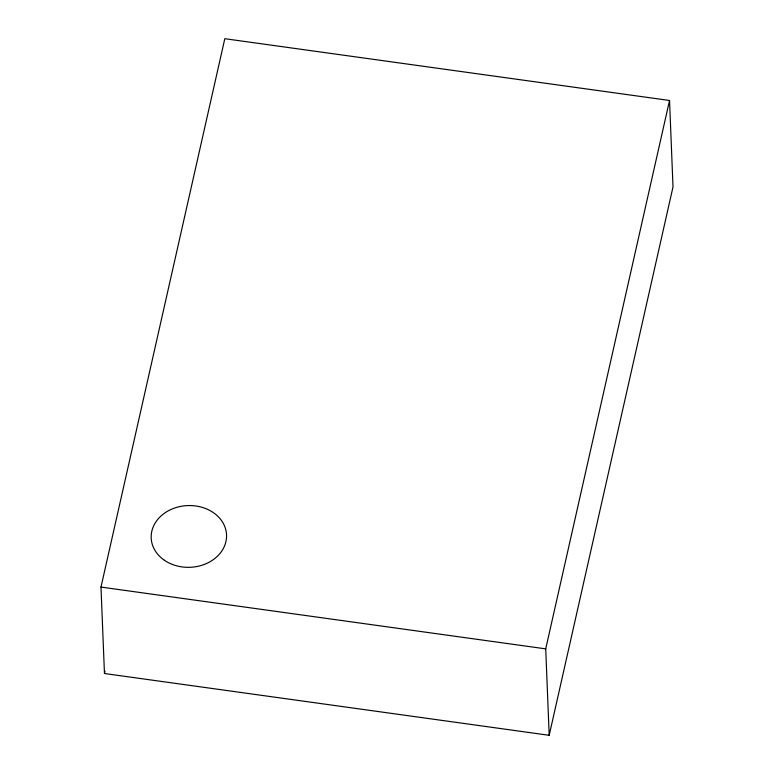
<?xml version="1.0" encoding="UTF-8"?>
<svg xmlns="http://www.w3.org/2000/svg" width="774" height="774" viewBox="0 0 774 774"><rect width="100%" height="100%" fill="white"/><g stroke="black" fill="none" stroke-linecap="round" stroke-linejoin="round"><path stroke-width="1.16" d="M100.988 587.079L224.808 38.7L669.539 100.485L673.012 186.921L549.192 735.3L104.461 673.515L100.988 587.079L545.718 648.864L549.192 735.3M104.461 673.515L104.993 671.155M545.718 648.864L669.539 100.485M164.378 560.25A37.703 30.883 -2.3 0 0 225.931 541.597A37.703 30.883 -2.3 0 0 176.288 507.483A37.703 30.883 -2.3 0 0 164.378 560.25"/></g></svg>
